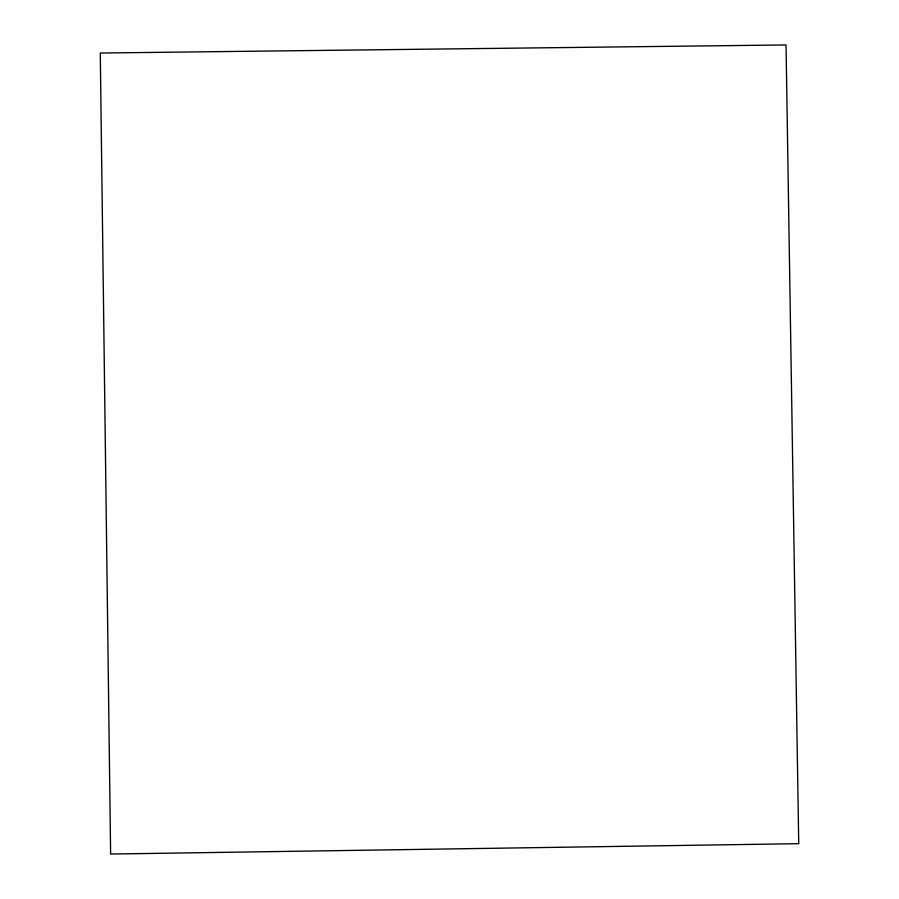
<?xml version="1.0" encoding="UTF-8"?>
<svg xmlns="http://www.w3.org/2000/svg" width="899" height="899" viewBox="0 0 899 899"><rect width="100%" height="100%" fill="white"/><g stroke="black" fill="none" stroke-linecap="round" stroke-linejoin="round"><path stroke-width="1.35" d="M798.728 843.678L110.622 854.05L100.272 53.03L786.041 44.95L798.728 843.678"/></g></svg>
